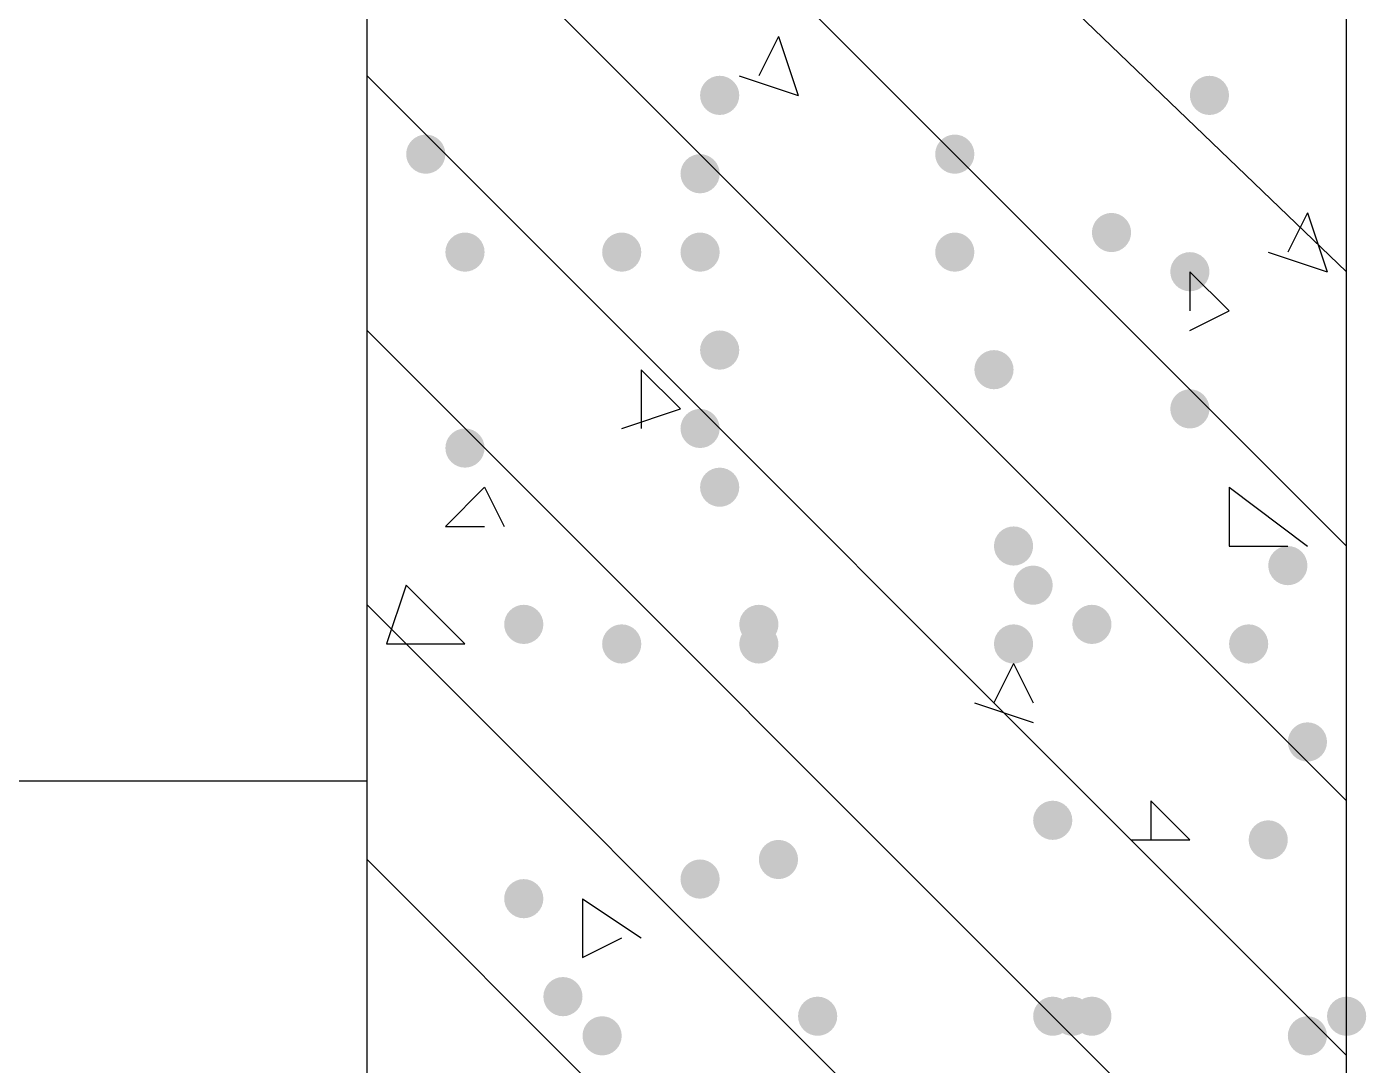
# Model space of a CAD drawing. Header units: inches. Extents: x 11 to 286, y 6 to 196.
# Drawn here: x 161.035 to 163.929, y 121.955 to 124.199 of the extents above; entities that cross this region are included whole.
import ezdxf

# ---------------------------------------------------------------- set-up
doc = ezdxf.new("R2010")
doc.units = ezdxf.units.IN
doc.header["$MEASUREMENT"] = 0
doc.layers.add('PDF_几何图形', color=7, linetype='Continuous')
doc.layers.add('PDF_实体填充', color=7, linetype='Continuous', true_color=0xffffff)

msp = doc.modelspace()

# ---------------------------------------------------------------- hatches: boundary and pattern name
at = {"layer": 'PDF_实体填充', "transparency": 33554559}
h = msp.add_hatch(color=7, dxfattribs=at)
edge = h.paths.add_edge_path(flags=0)
edge.add_spline(control_points=[(162.5741, 124.0508), (162.5741, 124.0275), (162.5551, 124.0084), (162.5318, 124.0084)], knot_values=[0, 0, 0, 0, 1, 1, 1, 1], degree=3, periodic=0)
edge.add_spline(control_points=[(162.5318, 124.0084), (162.5085, 124.0084), (162.4894, 124.0275), (162.4894, 124.0508)], knot_values=[0, 0, 0, 0, 1, 1, 1, 1], degree=3, periodic=0)
edge.add_line((162.4894, 124.0508), (162.4894, 124.0508))
edge.add_spline(control_points=[(162.4894, 124.0508), (162.4894, 124.0741), (162.5085, 124.0931), (162.5318, 124.0931)], knot_values=[0, 0, 0, 0, 1, 1, 1, 1], degree=3, periodic=0)
edge.add_spline(control_points=[(162.5318, 124.0931), (162.5551, 124.0931), (162.5741, 124.0741), (162.5741, 124.0508)], knot_values=[0, 0, 0, 0, 1, 1, 1, 1], degree=3, periodic=0)
edge.add_line((162.5741, 124.0508), (162.5741, 124.0508))
edge.add_line((162.5741, 124.0508), (162.5741, 124.0508))
h = msp.add_hatch(color=7, dxfattribs=at)
edge = h.paths.add_edge_path(flags=0)
edge.add_spline(control_points=[(163.6324, 124.0508), (163.6324, 124.0275), (163.6134, 124.0084), (163.5901, 124.0084)], knot_values=[0, 0, 0, 0, 1, 1, 1, 1], degree=3, periodic=0)
edge.add_spline(control_points=[(163.5901, 124.0084), (163.5668, 124.0084), (163.5478, 124.0275), (163.5478, 124.0508)], knot_values=[0, 0, 0, 0, 1, 1, 1, 1], degree=3, periodic=0)
edge.add_line((163.5478, 124.0508), (163.5478, 124.0508))
edge.add_spline(control_points=[(163.5478, 124.0508), (163.5478, 124.0741), (163.5668, 124.0931), (163.5901, 124.0931)], knot_values=[0, 0, 0, 0, 1, 1, 1, 1], degree=3, periodic=0)
edge.add_spline(control_points=[(163.5901, 124.0931), (163.6134, 124.0931), (163.6324, 124.0741), (163.6324, 124.0508)], knot_values=[0, 0, 0, 0, 1, 1, 1, 1], degree=3, periodic=0)
edge.add_line((163.6324, 124.0508), (163.6324, 124.0508))
edge.add_line((163.6324, 124.0508), (163.6324, 124.0508))
h = msp.add_hatch(color=7, dxfattribs=at)
edge = h.paths.add_edge_path(flags=0)
edge.add_spline(control_points=[(161.9391, 123.9238), (161.9391, 123.9005), (161.9201, 123.8814), (161.8968, 123.8814)], knot_values=[0, 0, 0, 0, 1, 1, 1, 1], degree=3, periodic=0)
edge.add_spline(control_points=[(161.8968, 123.8814), (161.8735, 123.8814), (161.8544, 123.9005), (161.8544, 123.9238)], knot_values=[0, 0, 0, 0, 1, 1, 1, 1], degree=3, periodic=0)
edge.add_line((161.8544, 123.9238), (161.8544, 123.9238))
edge.add_spline(control_points=[(161.8544, 123.9238), (161.8544, 123.9471), (161.8735, 123.9661), (161.8968, 123.9661)], knot_values=[0, 0, 0, 0, 1, 1, 1, 1], degree=3, periodic=0)
edge.add_spline(control_points=[(161.8968, 123.9661), (161.9201, 123.9661), (161.9391, 123.9471), (161.9391, 123.9238)], knot_values=[0, 0, 0, 0, 1, 1, 1, 1], degree=3, periodic=0)
edge.add_line((161.9391, 123.9238), (161.9391, 123.9238))
edge.add_line((161.9391, 123.9238), (161.9391, 123.9238))
h = msp.add_hatch(color=7, dxfattribs=at)
edge = h.paths.add_edge_path(flags=0)
edge.add_spline(control_points=[(163.0821, 123.9238), (163.0821, 123.9005), (163.0631, 123.8814), (163.0398, 123.8814)], knot_values=[0, 0, 0, 0, 1, 1, 1, 1], degree=3, periodic=0)
edge.add_spline(control_points=[(163.0398, 123.8814), (163.0165, 123.8814), (162.9974, 123.9005), (162.9974, 123.9238)], knot_values=[0, 0, 0, 0, 1, 1, 1, 1], degree=3, periodic=0)
edge.add_line((162.9974, 123.9238), (162.9974, 123.9238))
edge.add_spline(control_points=[(162.9974, 123.9238), (162.9974, 123.9471), (163.0165, 123.9661), (163.0398, 123.9661)], knot_values=[0, 0, 0, 0, 1, 1, 1, 1], degree=3, periodic=0)
edge.add_spline(control_points=[(163.0398, 123.9661), (163.0631, 123.9661), (163.0821, 123.9471), (163.0821, 123.9238)], knot_values=[0, 0, 0, 0, 1, 1, 1, 1], degree=3, periodic=0)
edge.add_line((163.0821, 123.9238), (163.0821, 123.9238))
edge.add_line((163.0821, 123.9238), (163.0821, 123.9238))
h = msp.add_hatch(color=7, dxfattribs=at)
edge = h.paths.add_edge_path(flags=0)
edge.add_spline(control_points=[(162.5318, 123.8814), (162.5318, 123.8582), (162.5127, 123.8391), (162.4894, 123.8391)], knot_values=[0, 0, 0, 0, 1, 1, 1, 1], degree=3, periodic=0)
edge.add_spline(control_points=[(162.4894, 123.8391), (162.4662, 123.8391), (162.4471, 123.8582), (162.4471, 123.8814)], knot_values=[0, 0, 0, 0, 1, 1, 1, 1], degree=3, periodic=0)
edge.add_line((162.4471, 123.8814), (162.4471, 123.8814))
edge.add_spline(control_points=[(162.4471, 123.8814), (162.4471, 123.9047), (162.4662, 123.9238), (162.4894, 123.9238)], knot_values=[0, 0, 0, 0, 1, 1, 1, 1], degree=3, periodic=0)
edge.add_spline(control_points=[(162.4894, 123.9238), (162.5127, 123.9238), (162.5318, 123.9047), (162.5318, 123.8814)], knot_values=[0, 0, 0, 0, 1, 1, 1, 1], degree=3, periodic=0)
edge.add_line((162.5318, 123.8814), (162.5318, 123.8814))
edge.add_line((162.5318, 123.8814), (162.5318, 123.8814))
h = msp.add_hatch(color=7, dxfattribs=at)
edge = h.paths.add_edge_path(flags=0)
edge.add_spline(control_points=[(163.4208, 123.7544), (163.4208, 123.7312), (163.4017, 123.7121), (163.3784, 123.7121)], knot_values=[0, 0, 0, 0, 1, 1, 1, 1], degree=3, periodic=0)
edge.add_spline(control_points=[(163.3784, 123.7121), (163.3552, 123.7121), (163.3361, 123.7312), (163.3361, 123.7544)], knot_values=[0, 0, 0, 0, 1, 1, 1, 1], degree=3, periodic=0)
edge.add_line((163.3361, 123.7544), (163.3361, 123.7544))
edge.add_spline(control_points=[(163.3361, 123.7544), (163.3361, 123.7777), (163.3552, 123.7968), (163.3784, 123.7968)], knot_values=[0, 0, 0, 0, 1, 1, 1, 1], degree=3, periodic=0)
edge.add_spline(control_points=[(163.3784, 123.7968), (163.4017, 123.7968), (163.4208, 123.7777), (163.4208, 123.7544)], knot_values=[0, 0, 0, 0, 1, 1, 1, 1], degree=3, periodic=0)
edge.add_line((163.4208, 123.7544), (163.4208, 123.7544))
edge.add_line((163.4208, 123.7544), (163.4208, 123.7544))
h = msp.add_hatch(color=7, dxfattribs=at)
edge = h.paths.add_edge_path(flags=0)
edge.add_spline(control_points=[(162.0238, 123.7121), (162.0238, 123.6888), (162.0047, 123.6698), (161.9814, 123.6698)], knot_values=[0, 0, 0, 0, 1, 1, 1, 1], degree=3, periodic=0)
edge.add_spline(control_points=[(161.9814, 123.6698), (161.9582, 123.6698), (161.9391, 123.6888), (161.9391, 123.7121)], knot_values=[0, 0, 0, 0, 1, 1, 1, 1], degree=3, periodic=0)
edge.add_line((161.9391, 123.7121), (161.9391, 123.7121))
edge.add_spline(control_points=[(161.9391, 123.7121), (161.9391, 123.7354), (161.9582, 123.7544), (161.9814, 123.7544)], knot_values=[0, 0, 0, 0, 1, 1, 1, 1], degree=3, periodic=0)
edge.add_spline(control_points=[(161.9814, 123.7544), (162.0047, 123.7544), (162.0238, 123.7354), (162.0238, 123.7121)], knot_values=[0, 0, 0, 0, 1, 1, 1, 1], degree=3, periodic=0)
edge.add_line((162.0238, 123.7121), (162.0238, 123.7121))
edge.add_line((162.0238, 123.7121), (162.0238, 123.7121))
h = msp.add_hatch(color=7, dxfattribs=at)
edge = h.paths.add_edge_path(flags=0)
edge.add_spline(control_points=[(162.3624, 123.7121), (162.3624, 123.6888), (162.3434, 123.6698), (162.3201, 123.6698)], knot_values=[0, 0, 0, 0, 1, 1, 1, 1], degree=3, periodic=0)
edge.add_spline(control_points=[(162.3201, 123.6698), (162.2968, 123.6698), (162.2778, 123.6888), (162.2778, 123.7121)], knot_values=[0, 0, 0, 0, 1, 1, 1, 1], degree=3, periodic=0)
edge.add_line((162.2778, 123.7121), (162.2778, 123.7121))
edge.add_spline(control_points=[(162.2778, 123.7121), (162.2778, 123.7354), (162.2968, 123.7544), (162.3201, 123.7544)], knot_values=[0, 0, 0, 0, 1, 1, 1, 1], degree=3, periodic=0)
edge.add_spline(control_points=[(162.3201, 123.7544), (162.3434, 123.7544), (162.3624, 123.7354), (162.3624, 123.7121)], knot_values=[0, 0, 0, 0, 1, 1, 1, 1], degree=3, periodic=0)
edge.add_line((162.3624, 123.7121), (162.3624, 123.7121))
edge.add_line((162.3624, 123.7121), (162.3624, 123.7121))
h = msp.add_hatch(color=7, dxfattribs=at)
edge = h.paths.add_edge_path(flags=0)
edge.add_spline(control_points=[(162.5318, 123.7121), (162.5318, 123.6888), (162.5127, 123.6698), (162.4894, 123.6698)], knot_values=[0, 0, 0, 0, 1, 1, 1, 1], degree=3, periodic=0)
edge.add_spline(control_points=[(162.4894, 123.6698), (162.4662, 123.6698), (162.4471, 123.6888), (162.4471, 123.7121)], knot_values=[0, 0, 0, 0, 1, 1, 1, 1], degree=3, periodic=0)
edge.add_line((162.4471, 123.7121), (162.4471, 123.7121))
edge.add_spline(control_points=[(162.4471, 123.7121), (162.4471, 123.7354), (162.4662, 123.7544), (162.4894, 123.7544)], knot_values=[0, 0, 0, 0, 1, 1, 1, 1], degree=3, periodic=0)
edge.add_spline(control_points=[(162.4894, 123.7544), (162.5127, 123.7544), (162.5318, 123.7354), (162.5318, 123.7121)], knot_values=[0, 0, 0, 0, 1, 1, 1, 1], degree=3, periodic=0)
edge.add_line((162.5318, 123.7121), (162.5318, 123.7121))
edge.add_line((162.5318, 123.7121), (162.5318, 123.7121))
h = msp.add_hatch(color=7, dxfattribs=at)
edge = h.paths.add_edge_path(flags=0)
edge.add_spline(control_points=[(163.0821, 123.7121), (163.0821, 123.6888), (163.0631, 123.6698), (163.0398, 123.6698)], knot_values=[0, 0, 0, 0, 1, 1, 1, 1], degree=3, periodic=0)
edge.add_spline(control_points=[(163.0398, 123.6698), (163.0165, 123.6698), (162.9974, 123.6888), (162.9974, 123.7121)], knot_values=[0, 0, 0, 0, 1, 1, 1, 1], degree=3, periodic=0)
edge.add_line((162.9974, 123.7121), (162.9974, 123.7121))
edge.add_spline(control_points=[(162.9974, 123.7121), (162.9974, 123.7354), (163.0165, 123.7544), (163.0398, 123.7544)], knot_values=[0, 0, 0, 0, 1, 1, 1, 1], degree=3, periodic=0)
edge.add_spline(control_points=[(163.0398, 123.7544), (163.0631, 123.7544), (163.0821, 123.7354), (163.0821, 123.7121)], knot_values=[0, 0, 0, 0, 1, 1, 1, 1], degree=3, periodic=0)
edge.add_line((163.0821, 123.7121), (163.0821, 123.7121))
edge.add_line((163.0821, 123.7121), (163.0821, 123.7121))
h = msp.add_hatch(color=7, dxfattribs=at)
edge = h.paths.add_edge_path(flags=0)
edge.add_spline(control_points=[(163.5901, 123.6698), (163.5901, 123.6465), (163.5711, 123.6274), (163.5478, 123.6274)], knot_values=[0, 0, 0, 0, 1, 1, 1, 1], degree=3, periodic=0)
edge.add_spline(control_points=[(163.5478, 123.6274), (163.5245, 123.6274), (163.5054, 123.6465), (163.5054, 123.6698)], knot_values=[0, 0, 0, 0, 1, 1, 1, 1], degree=3, periodic=0)
edge.add_line((163.5054, 123.6698), (163.5054, 123.6698))
edge.add_spline(control_points=[(163.5054, 123.6698), (163.5054, 123.6931), (163.5245, 123.7121), (163.5478, 123.7121)], knot_values=[0, 0, 0, 0, 1, 1, 1, 1], degree=3, periodic=0)
edge.add_spline(control_points=[(163.5478, 123.7121), (163.5711, 123.7121), (163.5901, 123.6931), (163.5901, 123.6698)], knot_values=[0, 0, 0, 0, 1, 1, 1, 1], degree=3, periodic=0)
edge.add_line((163.5901, 123.6698), (163.5901, 123.6698))
edge.add_line((163.5901, 123.6698), (163.5901, 123.6698))
h = msp.add_hatch(color=7, dxfattribs=at)
edge = h.paths.add_edge_path(flags=0)
edge.add_spline(control_points=[(162.5741, 123.5004), (162.5741, 123.4772), (162.5551, 123.4581), (162.5318, 123.4581)], knot_values=[0, 0, 0, 0, 1, 1, 1, 1], degree=3, periodic=0)
edge.add_spline(control_points=[(162.5318, 123.4581), (162.5085, 123.4581), (162.4894, 123.4772), (162.4894, 123.5004)], knot_values=[0, 0, 0, 0, 1, 1, 1, 1], degree=3, periodic=0)
edge.add_line((162.4894, 123.5004), (162.4894, 123.5004))
edge.add_spline(control_points=[(162.4894, 123.5004), (162.4894, 123.5237), (162.5085, 123.5428), (162.5318, 123.5428)], knot_values=[0, 0, 0, 0, 1, 1, 1, 1], degree=3, periodic=0)
edge.add_spline(control_points=[(162.5318, 123.5428), (162.5551, 123.5428), (162.5741, 123.5237), (162.5741, 123.5004)], knot_values=[0, 0, 0, 0, 1, 1, 1, 1], degree=3, periodic=0)
edge.add_line((162.5741, 123.5004), (162.5741, 123.5004))
edge.add_line((162.5741, 123.5004), (162.5741, 123.5004))
h = msp.add_hatch(color=7, dxfattribs=at)
edge = h.paths.add_edge_path(flags=0)
edge.add_spline(control_points=[(163.1668, 123.4581), (163.1668, 123.4348), (163.1477, 123.4158), (163.1244, 123.4158)], knot_values=[0, 0, 0, 0, 1, 1, 1, 1], degree=3, periodic=0)
edge.add_spline(control_points=[(163.1244, 123.4158), (163.1012, 123.4158), (163.0821, 123.4348), (163.0821, 123.4581)], knot_values=[0, 0, 0, 0, 1, 1, 1, 1], degree=3, periodic=0)
edge.add_line((163.0821, 123.4581), (163.0821, 123.4581))
edge.add_spline(control_points=[(163.0821, 123.4581), (163.0821, 123.4814), (163.1012, 123.5004), (163.1244, 123.5004)], knot_values=[0, 0, 0, 0, 1, 1, 1, 1], degree=3, periodic=0)
edge.add_spline(control_points=[(163.1244, 123.5004), (163.1477, 123.5004), (163.1668, 123.4814), (163.1668, 123.4581)], knot_values=[0, 0, 0, 0, 1, 1, 1, 1], degree=3, periodic=0)
edge.add_line((163.1668, 123.4581), (163.1668, 123.4581))
edge.add_line((163.1668, 123.4581), (163.1668, 123.4581))
h = msp.add_hatch(color=7, dxfattribs=at)
edge = h.paths.add_edge_path(flags=0)
edge.add_spline(control_points=[(163.5901, 123.3734), (163.5901, 123.3502), (163.5711, 123.3311), (163.5478, 123.3311)], knot_values=[0, 0, 0, 0, 1, 1, 1, 1], degree=3, periodic=0)
edge.add_spline(control_points=[(163.5478, 123.3311), (163.5245, 123.3311), (163.5054, 123.3502), (163.5054, 123.3734)], knot_values=[0, 0, 0, 0, 1, 1, 1, 1], degree=3, periodic=0)
edge.add_line((163.5054, 123.3734), (163.5054, 123.3734))
edge.add_spline(control_points=[(163.5054, 123.3734), (163.5054, 123.3967), (163.5245, 123.4158), (163.5478, 123.4158)], knot_values=[0, 0, 0, 0, 1, 1, 1, 1], degree=3, periodic=0)
edge.add_spline(control_points=[(163.5478, 123.4158), (163.5711, 123.4158), (163.5901, 123.3967), (163.5901, 123.3734)], knot_values=[0, 0, 0, 0, 1, 1, 1, 1], degree=3, periodic=0)
edge.add_line((163.5901, 123.3734), (163.5901, 123.3734))
edge.add_line((163.5901, 123.3734), (163.5901, 123.3734))
h = msp.add_hatch(color=7, dxfattribs=at)
edge = h.paths.add_edge_path(flags=0)
edge.add_spline(control_points=[(162.5318, 123.3311), (162.5318, 123.3078), (162.5127, 123.2888), (162.4894, 123.2888)], knot_values=[0, 0, 0, 0, 1, 1, 1, 1], degree=3, periodic=0)
edge.add_spline(control_points=[(162.4894, 123.2888), (162.4662, 123.2888), (162.4471, 123.3078), (162.4471, 123.3311)], knot_values=[0, 0, 0, 0, 1, 1, 1, 1], degree=3, periodic=0)
edge.add_line((162.4471, 123.3311), (162.4471, 123.3311))
edge.add_spline(control_points=[(162.4471, 123.3311), (162.4471, 123.3544), (162.4662, 123.3734), (162.4894, 123.3734)], knot_values=[0, 0, 0, 0, 1, 1, 1, 1], degree=3, periodic=0)
edge.add_spline(control_points=[(162.4894, 123.3734), (162.5127, 123.3734), (162.5318, 123.3544), (162.5318, 123.3311)], knot_values=[0, 0, 0, 0, 1, 1, 1, 1], degree=3, periodic=0)
edge.add_line((162.5318, 123.3311), (162.5318, 123.3311))
edge.add_line((162.5318, 123.3311), (162.5318, 123.3311))
h = msp.add_hatch(color=7, dxfattribs=at)
edge = h.paths.add_edge_path(flags=0)
edge.add_spline(control_points=[(162.0238, 123.2888), (162.0238, 123.2655), (162.0047, 123.2464), (161.9814, 123.2464)], knot_values=[0, 0, 0, 0, 1, 1, 1, 1], degree=3, periodic=0)
edge.add_spline(control_points=[(161.9814, 123.2464), (161.9582, 123.2464), (161.9391, 123.2655), (161.9391, 123.2888)], knot_values=[0, 0, 0, 0, 1, 1, 1, 1], degree=3, periodic=0)
edge.add_line((161.9391, 123.2888), (161.9391, 123.2888))
edge.add_spline(control_points=[(161.9391, 123.2888), (161.9391, 123.3121), (161.9582, 123.3311), (161.9814, 123.3311)], knot_values=[0, 0, 0, 0, 1, 1, 1, 1], degree=3, periodic=0)
edge.add_spline(control_points=[(161.9814, 123.3311), (162.0047, 123.3311), (162.0238, 123.3121), (162.0238, 123.2888)], knot_values=[0, 0, 0, 0, 1, 1, 1, 1], degree=3, periodic=0)
edge.add_line((162.0238, 123.2888), (162.0238, 123.2888))
edge.add_line((162.0238, 123.2888), (162.0238, 123.2888))
h = msp.add_hatch(color=7, dxfattribs=at)
edge = h.paths.add_edge_path(flags=0)
edge.add_spline(control_points=[(162.5741, 123.2041), (162.5741, 123.1808), (162.5551, 123.1618), (162.5318, 123.1618)], knot_values=[0, 0, 0, 0, 1, 1, 1, 1], degree=3, periodic=0)
edge.add_spline(control_points=[(162.5318, 123.1618), (162.5085, 123.1618), (162.4894, 123.1808), (162.4894, 123.2041)], knot_values=[0, 0, 0, 0, 1, 1, 1, 1], degree=3, periodic=0)
edge.add_line((162.4894, 123.2041), (162.4894, 123.2041))
edge.add_spline(control_points=[(162.4894, 123.2041), (162.4894, 123.2274), (162.5085, 123.2464), (162.5318, 123.2464)], knot_values=[0, 0, 0, 0, 1, 1, 1, 1], degree=3, periodic=0)
edge.add_spline(control_points=[(162.5318, 123.2464), (162.5551, 123.2464), (162.5741, 123.2274), (162.5741, 123.2041)], knot_values=[0, 0, 0, 0, 1, 1, 1, 1], degree=3, periodic=0)
edge.add_line((162.5741, 123.2041), (162.5741, 123.2041))
edge.add_line((162.5741, 123.2041), (162.5741, 123.2041))
h = msp.add_hatch(color=7, dxfattribs=at)
edge = h.paths.add_edge_path(flags=0)
edge.add_spline(control_points=[(163.2091, 123.0771), (163.2091, 123.0538), (163.1901, 123.0348), (163.1668, 123.0348)], knot_values=[0, 0, 0, 0, 1, 1, 1, 1], degree=3, periodic=0)
edge.add_spline(control_points=[(163.1668, 123.0348), (163.1435, 123.0348), (163.1244, 123.0538), (163.1244, 123.0771)], knot_values=[0, 0, 0, 0, 1, 1, 1, 1], degree=3, periodic=0)
edge.add_line((163.1244, 123.0771), (163.1244, 123.0771))
edge.add_spline(control_points=[(163.1244, 123.0771), (163.1244, 123.1004), (163.1435, 123.1194), (163.1668, 123.1194)], knot_values=[0, 0, 0, 0, 1, 1, 1, 1], degree=3, periodic=0)
edge.add_spline(control_points=[(163.1668, 123.1194), (163.1901, 123.1194), (163.2091, 123.1004), (163.2091, 123.0771)], knot_values=[0, 0, 0, 0, 1, 1, 1, 1], degree=3, periodic=0)
edge.add_line((163.2091, 123.0771), (163.2091, 123.0771))
edge.add_line((163.2091, 123.0771), (163.2091, 123.0771))
h = msp.add_hatch(color=7, dxfattribs=at)
edge = h.paths.add_edge_path(flags=0)
edge.add_spline(control_points=[(163.8018, 123.0348), (163.8018, 123.0115), (163.7827, 122.9924), (163.7594, 122.9924)], knot_values=[0, 0, 0, 0, 1, 1, 1, 1], degree=3, periodic=0)
edge.add_spline(control_points=[(163.7594, 122.9924), (163.7362, 122.9924), (163.7171, 123.0115), (163.7171, 123.0348)], knot_values=[0, 0, 0, 0, 1, 1, 1, 1], degree=3, periodic=0)
edge.add_line((163.7171, 123.0348), (163.7171, 123.0348))
edge.add_spline(control_points=[(163.7171, 123.0348), (163.7171, 123.0581), (163.7362, 123.0771), (163.7594, 123.0771)], knot_values=[0, 0, 0, 0, 1, 1, 1, 1], degree=3, periodic=0)
edge.add_spline(control_points=[(163.7594, 123.0771), (163.7827, 123.0771), (163.8018, 123.0581), (163.8018, 123.0348)], knot_values=[0, 0, 0, 0, 1, 1, 1, 1], degree=3, periodic=0)
edge.add_line((163.8018, 123.0348), (163.8018, 123.0348))
edge.add_line((163.8018, 123.0348), (163.8018, 123.0348))
h = msp.add_hatch(color=7, dxfattribs=at)
edge = h.paths.add_edge_path(flags=0)
edge.add_spline(control_points=[(163.2514, 122.9924), (163.2514, 122.9692), (163.2324, 122.9501), (163.2091, 122.9501)], knot_values=[0, 0, 0, 0, 1, 1, 1, 1], degree=3, periodic=0)
edge.add_spline(control_points=[(163.2091, 122.9501), (163.1858, 122.9501), (163.1668, 122.9692), (163.1668, 122.9924)], knot_values=[0, 0, 0, 0, 1, 1, 1, 1], degree=3, periodic=0)
edge.add_line((163.1668, 122.9924), (163.1668, 122.9924))
edge.add_spline(control_points=[(163.1668, 122.9924), (163.1668, 123.0157), (163.1858, 123.0348), (163.2091, 123.0348)], knot_values=[0, 0, 0, 0, 1, 1, 1, 1], degree=3, periodic=0)
edge.add_spline(control_points=[(163.2091, 123.0348), (163.2324, 123.0348), (163.2514, 123.0157), (163.2514, 122.9924)], knot_values=[0, 0, 0, 0, 1, 1, 1, 1], degree=3, periodic=0)
edge.add_line((163.2514, 122.9924), (163.2514, 122.9924))
edge.add_line((163.2514, 122.9924), (163.2514, 122.9924))
h = msp.add_hatch(color=7, dxfattribs=at)
edge = h.paths.add_edge_path(flags=0)
edge.add_spline(control_points=[(162.1508, 122.9078), (162.1508, 122.8845), (162.1317, 122.8654), (162.1084, 122.8654)], knot_values=[0, 0, 0, 0, 1, 1, 1, 1], degree=3, periodic=0)
edge.add_spline(control_points=[(162.1084, 122.8654), (162.0852, 122.8654), (162.0661, 122.8845), (162.0661, 122.9078)], knot_values=[0, 0, 0, 0, 1, 1, 1, 1], degree=3, periodic=0)
edge.add_line((162.0661, 122.9078), (162.0661, 122.9078))
edge.add_spline(control_points=[(162.0661, 122.9078), (162.0661, 122.9311), (162.0852, 122.9501), (162.1084, 122.9501)], knot_values=[0, 0, 0, 0, 1, 1, 1, 1], degree=3, periodic=0)
edge.add_spline(control_points=[(162.1084, 122.9501), (162.1317, 122.9501), (162.1508, 122.9311), (162.1508, 122.9078)], knot_values=[0, 0, 0, 0, 1, 1, 1, 1], degree=3, periodic=0)
edge.add_line((162.1508, 122.9078), (162.1508, 122.9078))
edge.add_line((162.1508, 122.9078), (162.1508, 122.9078))
h = msp.add_hatch(color=7, dxfattribs=at)
edge = h.paths.add_edge_path(flags=0)
edge.add_spline(control_points=[(162.6588, 122.9078), (162.6588, 122.8845), (162.6397, 122.8654), (162.6164, 122.8654)], knot_values=[0, 0, 0, 0, 1, 1, 1, 1], degree=3, periodic=0)
edge.add_spline(control_points=[(162.6164, 122.8654), (162.5932, 122.8654), (162.5741, 122.8845), (162.5741, 122.9078)], knot_values=[0, 0, 0, 0, 1, 1, 1, 1], degree=3, periodic=0)
edge.add_line((162.5741, 122.9078), (162.5741, 122.9078))
edge.add_spline(control_points=[(162.5741, 122.9078), (162.5741, 122.9311), (162.5932, 122.9501), (162.6164, 122.9501)], knot_values=[0, 0, 0, 0, 1, 1, 1, 1], degree=3, periodic=0)
edge.add_spline(control_points=[(162.6164, 122.9501), (162.6397, 122.9501), (162.6588, 122.9311), (162.6588, 122.9078)], knot_values=[0, 0, 0, 0, 1, 1, 1, 1], degree=3, periodic=0)
edge.add_line((162.6588, 122.9078), (162.6588, 122.9078))
edge.add_line((162.6588, 122.9078), (162.6588, 122.9078))
h = msp.add_hatch(color=7, dxfattribs=at)
edge = h.paths.add_edge_path(flags=0)
edge.add_spline(control_points=[(163.3784, 122.9078), (163.3784, 122.8845), (163.3594, 122.8654), (163.3361, 122.8654)], knot_values=[0, 0, 0, 0, 1, 1, 1, 1], degree=3, periodic=0)
edge.add_spline(control_points=[(163.3361, 122.8654), (163.3128, 122.8654), (163.2938, 122.8845), (163.2938, 122.9078)], knot_values=[0, 0, 0, 0, 1, 1, 1, 1], degree=3, periodic=0)
edge.add_line((163.2938, 122.9078), (163.2938, 122.9078))
edge.add_spline(control_points=[(163.2938, 122.9078), (163.2938, 122.9311), (163.3128, 122.9501), (163.3361, 122.9501)], knot_values=[0, 0, 0, 0, 1, 1, 1, 1], degree=3, periodic=0)
edge.add_spline(control_points=[(163.3361, 122.9501), (163.3594, 122.9501), (163.3784, 122.9311), (163.3784, 122.9078)], knot_values=[0, 0, 0, 0, 1, 1, 1, 1], degree=3, periodic=0)
edge.add_line((163.3784, 122.9078), (163.3784, 122.9078))
edge.add_line((163.3784, 122.9078), (163.3784, 122.9078))
h = msp.add_hatch(color=7, dxfattribs=at)
edge = h.paths.add_edge_path(flags=0)
edge.add_spline(control_points=[(162.3624, 122.8654), (162.3624, 122.8422), (162.3434, 122.8231), (162.3201, 122.8231)], knot_values=[0, 0, 0, 0, 1, 1, 1, 1], degree=3, periodic=0)
edge.add_spline(control_points=[(162.3201, 122.8231), (162.2968, 122.8231), (162.2778, 122.8422), (162.2778, 122.8654)], knot_values=[0, 0, 0, 0, 1, 1, 1, 1], degree=3, periodic=0)
edge.add_line((162.2778, 122.8654), (162.2778, 122.8654))
edge.add_spline(control_points=[(162.2778, 122.8654), (162.2778, 122.8887), (162.2968, 122.9078), (162.3201, 122.9078)], knot_values=[0, 0, 0, 0, 1, 1, 1, 1], degree=3, periodic=0)
edge.add_spline(control_points=[(162.3201, 122.9078), (162.3434, 122.9078), (162.3624, 122.8887), (162.3624, 122.8654)], knot_values=[0, 0, 0, 0, 1, 1, 1, 1], degree=3, periodic=0)
edge.add_line((162.3624, 122.8654), (162.3624, 122.8654))
edge.add_line((162.3624, 122.8654), (162.3624, 122.8654))
h = msp.add_hatch(color=7, dxfattribs=at)
edge = h.paths.add_edge_path(flags=0)
edge.add_spline(control_points=[(162.6588, 122.8654), (162.6588, 122.8422), (162.6397, 122.8231), (162.6164, 122.8231)], knot_values=[0, 0, 0, 0, 1, 1, 1, 1], degree=3, periodic=0)
edge.add_spline(control_points=[(162.6164, 122.8231), (162.5932, 122.8231), (162.5741, 122.8422), (162.5741, 122.8654)], knot_values=[0, 0, 0, 0, 1, 1, 1, 1], degree=3, periodic=0)
edge.add_line((162.5741, 122.8654), (162.5741, 122.8654))
edge.add_spline(control_points=[(162.5741, 122.8654), (162.5741, 122.8887), (162.5932, 122.9078), (162.6164, 122.9078)], knot_values=[0, 0, 0, 0, 1, 1, 1, 1], degree=3, periodic=0)
edge.add_spline(control_points=[(162.6164, 122.9078), (162.6397, 122.9078), (162.6588, 122.8887), (162.6588, 122.8654)], knot_values=[0, 0, 0, 0, 1, 1, 1, 1], degree=3, periodic=0)
edge.add_line((162.6588, 122.8654), (162.6588, 122.8654))
edge.add_line((162.6588, 122.8654), (162.6588, 122.8654))
h = msp.add_hatch(color=7, dxfattribs=at)
edge = h.paths.add_edge_path(flags=0)
edge.add_spline(control_points=[(163.2091, 122.8654), (163.2091, 122.8422), (163.1901, 122.8231), (163.1668, 122.8231)], knot_values=[0, 0, 0, 0, 1, 1, 1, 1], degree=3, periodic=0)
edge.add_spline(control_points=[(163.1668, 122.8231), (163.1435, 122.8231), (163.1244, 122.8422), (163.1244, 122.8654)], knot_values=[0, 0, 0, 0, 1, 1, 1, 1], degree=3, periodic=0)
edge.add_line((163.1244, 122.8654), (163.1244, 122.8654))
edge.add_spline(control_points=[(163.1244, 122.8654), (163.1244, 122.8887), (163.1435, 122.9078), (163.1668, 122.9078)], knot_values=[0, 0, 0, 0, 1, 1, 1, 1], degree=3, periodic=0)
edge.add_spline(control_points=[(163.1668, 122.9078), (163.1901, 122.9078), (163.2091, 122.8887), (163.2091, 122.8654)], knot_values=[0, 0, 0, 0, 1, 1, 1, 1], degree=3, periodic=0)
edge.add_line((163.2091, 122.8654), (163.2091, 122.8654))
edge.add_line((163.2091, 122.8654), (163.2091, 122.8654))
h = msp.add_hatch(color=7, dxfattribs=at)
edge = h.paths.add_edge_path(flags=0)
edge.add_spline(control_points=[(163.7171, 122.8654), (163.7171, 122.8422), (163.6981, 122.8231), (163.6748, 122.8231)], knot_values=[0, 0, 0, 0, 1, 1, 1, 1], degree=3, periodic=0)
edge.add_spline(control_points=[(163.6748, 122.8231), (163.6515, 122.8231), (163.6324, 122.8422), (163.6324, 122.8654)], knot_values=[0, 0, 0, 0, 1, 1, 1, 1], degree=3, periodic=0)
edge.add_line((163.6324, 122.8654), (163.6324, 122.8654))
edge.add_spline(control_points=[(163.6324, 122.8654), (163.6324, 122.8887), (163.6515, 122.9078), (163.6748, 122.9078)], knot_values=[0, 0, 0, 0, 1, 1, 1, 1], degree=3, periodic=0)
edge.add_spline(control_points=[(163.6748, 122.9078), (163.6981, 122.9078), (163.7171, 122.8887), (163.7171, 122.8654)], knot_values=[0, 0, 0, 0, 1, 1, 1, 1], degree=3, periodic=0)
edge.add_line((163.7171, 122.8654), (163.7171, 122.8654))
edge.add_line((163.7171, 122.8654), (163.7171, 122.8654))
h = msp.add_hatch(color=7, dxfattribs=at)
edge = h.paths.add_edge_path(flags=0)
edge.add_spline(control_points=[(163.8441, 122.6538), (163.8441, 122.6305), (163.8251, 122.6114), (163.8018, 122.6114)], knot_values=[0, 0, 0, 0, 1, 1, 1, 1], degree=3, periodic=0)
edge.add_spline(control_points=[(163.8018, 122.6114), (163.7785, 122.6114), (163.7594, 122.6305), (163.7594, 122.6538)], knot_values=[0, 0, 0, 0, 1, 1, 1, 1], degree=3, periodic=0)
edge.add_line((163.7594, 122.6538), (163.7594, 122.6538))
edge.add_spline(control_points=[(163.7594, 122.6538), (163.7594, 122.6771), (163.7785, 122.6961), (163.8018, 122.6961)], knot_values=[0, 0, 0, 0, 1, 1, 1, 1], degree=3, periodic=0)
edge.add_spline(control_points=[(163.8018, 122.6961), (163.8251, 122.6961), (163.8441, 122.6771), (163.8441, 122.6538)], knot_values=[0, 0, 0, 0, 1, 1, 1, 1], degree=3, periodic=0)
edge.add_line((163.8441, 122.6538), (163.8441, 122.6538))
edge.add_line((163.8441, 122.6538), (163.8441, 122.6538))
h = msp.add_hatch(color=7, dxfattribs=at)
edge = h.paths.add_edge_path(flags=0)
edge.add_spline(control_points=[(163.2938, 122.4844), (163.2938, 122.4612), (163.2747, 122.4421), (163.2514, 122.4421)], knot_values=[0, 0, 0, 0, 1, 1, 1, 1], degree=3, periodic=0)
edge.add_spline(control_points=[(163.2514, 122.4421), (163.2282, 122.4421), (163.2091, 122.4612), (163.2091, 122.4844)], knot_values=[0, 0, 0, 0, 1, 1, 1, 1], degree=3, periodic=0)
edge.add_line((163.2091, 122.4844), (163.2091, 122.4844))
edge.add_spline(control_points=[(163.2091, 122.4844), (163.2091, 122.5077), (163.2282, 122.5268), (163.2514, 122.5268)], knot_values=[0, 0, 0, 0, 1, 1, 1, 1], degree=3, periodic=0)
edge.add_spline(control_points=[(163.2514, 122.5268), (163.2747, 122.5268), (163.2938, 122.5077), (163.2938, 122.4844)], knot_values=[0, 0, 0, 0, 1, 1, 1, 1], degree=3, periodic=0)
edge.add_line((163.2938, 122.4844), (163.2938, 122.4844))
edge.add_line((163.2938, 122.4844), (163.2938, 122.4844))
h = msp.add_hatch(color=7, dxfattribs=at)
edge = h.paths.add_edge_path(flags=0)
edge.add_spline(control_points=[(163.7594, 122.4421), (163.7594, 122.4188), (163.7404, 122.3998), (163.7171, 122.3998)], knot_values=[0, 0, 0, 0, 1, 1, 1, 1], degree=3, periodic=0)
edge.add_spline(control_points=[(163.7171, 122.3998), (163.6938, 122.3998), (163.6748, 122.4188), (163.6748, 122.4421)], knot_values=[0, 0, 0, 0, 1, 1, 1, 1], degree=3, periodic=0)
edge.add_line((163.6748, 122.4421), (163.6748, 122.4421))
edge.add_spline(control_points=[(163.6748, 122.4421), (163.6748, 122.4654), (163.6938, 122.4844), (163.7171, 122.4844)], knot_values=[0, 0, 0, 0, 1, 1, 1, 1], degree=3, periodic=0)
edge.add_spline(control_points=[(163.7171, 122.4844), (163.7404, 122.4844), (163.7594, 122.4654), (163.7594, 122.4421)], knot_values=[0, 0, 0, 0, 1, 1, 1, 1], degree=3, periodic=0)
edge.add_line((163.7594, 122.4421), (163.7594, 122.4421))
edge.add_line((163.7594, 122.4421), (163.7594, 122.4421))
h = msp.add_hatch(color=7, dxfattribs=at)
edge = h.paths.add_edge_path(flags=0)
edge.add_spline(control_points=[(162.7011, 122.3998), (162.7011, 122.3765), (162.6821, 122.3574), (162.6588, 122.3574)], knot_values=[0, 0, 0, 0, 1, 1, 1, 1], degree=3, periodic=0)
edge.add_spline(control_points=[(162.6588, 122.3574), (162.6355, 122.3574), (162.6164, 122.3765), (162.6164, 122.3998)], knot_values=[0, 0, 0, 0, 1, 1, 1, 1], degree=3, periodic=0)
edge.add_line((162.6164, 122.3998), (162.6164, 122.3998))
edge.add_spline(control_points=[(162.6164, 122.3998), (162.6164, 122.4231), (162.6355, 122.4421), (162.6588, 122.4421)], knot_values=[0, 0, 0, 0, 1, 1, 1, 1], degree=3, periodic=0)
edge.add_spline(control_points=[(162.6588, 122.4421), (162.6821, 122.4421), (162.7011, 122.4231), (162.7011, 122.3998)], knot_values=[0, 0, 0, 0, 1, 1, 1, 1], degree=3, periodic=0)
edge.add_line((162.7011, 122.3998), (162.7011, 122.3998))
edge.add_line((162.7011, 122.3998), (162.7011, 122.3998))
h = msp.add_hatch(color=7, dxfattribs=at)
edge = h.paths.add_edge_path(flags=0)
edge.add_spline(control_points=[(162.5318, 122.3574), (162.5318, 122.3342), (162.5127, 122.3151), (162.4894, 122.3151)], knot_values=[0, 0, 0, 0, 1, 1, 1, 1], degree=3, periodic=0)
edge.add_spline(control_points=[(162.4894, 122.3151), (162.4662, 122.3151), (162.4471, 122.3342), (162.4471, 122.3574)], knot_values=[0, 0, 0, 0, 1, 1, 1, 1], degree=3, periodic=0)
edge.add_line((162.4471, 122.3574), (162.4471, 122.3574))
edge.add_spline(control_points=[(162.4471, 122.3574), (162.4471, 122.3807), (162.4662, 122.3998), (162.4894, 122.3998)], knot_values=[0, 0, 0, 0, 1, 1, 1, 1], degree=3, periodic=0)
edge.add_spline(control_points=[(162.4894, 122.3998), (162.5127, 122.3998), (162.5318, 122.3807), (162.5318, 122.3574)], knot_values=[0, 0, 0, 0, 1, 1, 1, 1], degree=3, periodic=0)
edge.add_line((162.5318, 122.3574), (162.5318, 122.3574))
edge.add_line((162.5318, 122.3574), (162.5318, 122.3574))
h = msp.add_hatch(color=7, dxfattribs=at)
edge = h.paths.add_edge_path(flags=0)
edge.add_spline(control_points=[(162.1508, 122.3151), (162.1508, 122.2918), (162.1317, 122.2728), (162.1084, 122.2728)], knot_values=[0, 0, 0, 0, 1, 1, 1, 1], degree=3, periodic=0)
edge.add_spline(control_points=[(162.1084, 122.2728), (162.0852, 122.2728), (162.0661, 122.2918), (162.0661, 122.3151)], knot_values=[0, 0, 0, 0, 1, 1, 1, 1], degree=3, periodic=0)
edge.add_line((162.0661, 122.3151), (162.0661, 122.3151))
edge.add_spline(control_points=[(162.0661, 122.3151), (162.0661, 122.3384), (162.0852, 122.3574), (162.1084, 122.3574)], knot_values=[0, 0, 0, 0, 1, 1, 1, 1], degree=3, periodic=0)
edge.add_spline(control_points=[(162.1084, 122.3574), (162.1317, 122.3574), (162.1508, 122.3384), (162.1508, 122.3151)], knot_values=[0, 0, 0, 0, 1, 1, 1, 1], degree=3, periodic=0)
edge.add_line((162.1508, 122.3151), (162.1508, 122.3151))
edge.add_line((162.1508, 122.3151), (162.1508, 122.3151))
h = msp.add_hatch(color=7, dxfattribs=at)
edge = h.paths.add_edge_path(flags=0)
edge.add_spline(control_points=[(162.2354, 122.1034), (162.2354, 122.0802), (162.2164, 122.0611), (162.1931, 122.0611)], knot_values=[0, 0, 0, 0, 1, 1, 1, 1], degree=3, periodic=0)
edge.add_spline(control_points=[(162.1931, 122.0611), (162.1698, 122.0611), (162.1508, 122.0802), (162.1508, 122.1034)], knot_values=[0, 0, 0, 0, 1, 1, 1, 1], degree=3, periodic=0)
edge.add_line((162.1508, 122.1034), (162.1508, 122.1034))
edge.add_spline(control_points=[(162.1508, 122.1034), (162.1508, 122.1267), (162.1698, 122.1458), (162.1931, 122.1458)], knot_values=[0, 0, 0, 0, 1, 1, 1, 1], degree=3, periodic=0)
edge.add_spline(control_points=[(162.1931, 122.1458), (162.2164, 122.1458), (162.2354, 122.1267), (162.2354, 122.1034)], knot_values=[0, 0, 0, 0, 1, 1, 1, 1], degree=3, periodic=0)
edge.add_line((162.2354, 122.1034), (162.2354, 122.1034))
edge.add_line((162.2354, 122.1034), (162.2354, 122.1034))
h = msp.add_hatch(color=7, dxfattribs=at)
edge = h.paths.add_edge_path(flags=0)
edge.add_spline(control_points=[(162.7858, 122.0611), (162.7858, 122.0378), (162.7667, 122.0188), (162.7434, 122.0188)], knot_values=[0, 0, 0, 0, 1, 1, 1, 1], degree=3, periodic=0)
edge.add_spline(control_points=[(162.7434, 122.0188), (162.7202, 122.0188), (162.7011, 122.0378), (162.7011, 122.0611)], knot_values=[0, 0, 0, 0, 1, 1, 1, 1], degree=3, periodic=0)
edge.add_line((162.7011, 122.0611), (162.7011, 122.0611))
edge.add_spline(control_points=[(162.7011, 122.0611), (162.7011, 122.0844), (162.7202, 122.1034), (162.7434, 122.1034)], knot_values=[0, 0, 0, 0, 1, 1, 1, 1], degree=3, periodic=0)
edge.add_spline(control_points=[(162.7434, 122.1034), (162.7667, 122.1034), (162.7858, 122.0844), (162.7858, 122.0611)], knot_values=[0, 0, 0, 0, 1, 1, 1, 1], degree=3, periodic=0)
edge.add_line((162.7858, 122.0611), (162.7858, 122.0611))
edge.add_line((162.7858, 122.0611), (162.7858, 122.0611))
h = msp.add_hatch(color=7, dxfattribs=at)
edge = h.paths.add_edge_path(flags=0)
edge.add_spline(control_points=[(163.2938, 122.0611), (163.2938, 122.0378), (163.2747, 122.0188), (163.2514, 122.0188)], knot_values=[0, 0, 0, 0, 1, 1, 1, 1], degree=3, periodic=0)
edge.add_spline(control_points=[(163.2514, 122.0188), (163.2282, 122.0188), (163.2091, 122.0378), (163.2091, 122.0611)], knot_values=[0, 0, 0, 0, 1, 1, 1, 1], degree=3, periodic=0)
edge.add_line((163.2091, 122.0611), (163.2091, 122.0611))
edge.add_spline(control_points=[(163.2091, 122.0611), (163.2091, 122.0844), (163.2282, 122.1034), (163.2514, 122.1034)], knot_values=[0, 0, 0, 0, 1, 1, 1, 1], degree=3, periodic=0)
edge.add_spline(control_points=[(163.2514, 122.1034), (163.2747, 122.1034), (163.2938, 122.0844), (163.2938, 122.0611)], knot_values=[0, 0, 0, 0, 1, 1, 1, 1], degree=3, periodic=0)
edge.add_line((163.2938, 122.0611), (163.2938, 122.0611))
edge.add_line((163.2938, 122.0611), (163.2938, 122.0611))
h = msp.add_hatch(color=7, dxfattribs=at)
edge = h.paths.add_edge_path(flags=0)
edge.add_spline(control_points=[(163.3361, 122.0611), (163.3361, 122.0378), (163.3171, 122.0188), (163.2938, 122.0188)], knot_values=[0, 0, 0, 0, 1, 1, 1, 1], degree=3, periodic=0)
edge.add_spline(control_points=[(163.2938, 122.0188), (163.2705, 122.0188), (163.2514, 122.0378), (163.2514, 122.0611)], knot_values=[0, 0, 0, 0, 1, 1, 1, 1], degree=3, periodic=0)
edge.add_line((163.2514, 122.0611), (163.2514, 122.0611))
edge.add_spline(control_points=[(163.2514, 122.0611), (163.2514, 122.0844), (163.2705, 122.1034), (163.2938, 122.1034)], knot_values=[0, 0, 0, 0, 1, 1, 1, 1], degree=3, periodic=0)
edge.add_spline(control_points=[(163.2938, 122.1034), (163.3171, 122.1034), (163.3361, 122.0844), (163.3361, 122.0611)], knot_values=[0, 0, 0, 0, 1, 1, 1, 1], degree=3, periodic=0)
edge.add_line((163.3361, 122.0611), (163.3361, 122.0611))
edge.add_line((163.3361, 122.0611), (163.3361, 122.0611))
h = msp.add_hatch(color=7, dxfattribs=at)
edge = h.paths.add_edge_path(flags=0)
edge.add_spline(control_points=[(163.3784, 122.0611), (163.3784, 122.0378), (163.3594, 122.0188), (163.3361, 122.0188)], knot_values=[0, 0, 0, 0, 1, 1, 1, 1], degree=3, periodic=0)
edge.add_spline(control_points=[(163.3361, 122.0188), (163.3128, 122.0188), (163.2938, 122.0378), (163.2938, 122.0611)], knot_values=[0, 0, 0, 0, 1, 1, 1, 1], degree=3, periodic=0)
edge.add_line((163.2938, 122.0611), (163.2938, 122.0611))
edge.add_spline(control_points=[(163.2938, 122.0611), (163.2938, 122.0844), (163.3128, 122.1034), (163.3361, 122.1034)], knot_values=[0, 0, 0, 0, 1, 1, 1, 1], degree=3, periodic=0)
edge.add_spline(control_points=[(163.3361, 122.1034), (163.3594, 122.1034), (163.3784, 122.0844), (163.3784, 122.0611)], knot_values=[0, 0, 0, 0, 1, 1, 1, 1], degree=3, periodic=0)
edge.add_line((163.3784, 122.0611), (163.3784, 122.0611))
edge.add_line((163.3784, 122.0611), (163.3784, 122.0611))
h = msp.add_hatch(color=7, dxfattribs=at)
edge = h.paths.add_edge_path(flags=0)
edge.add_spline(control_points=[(163.9288, 122.0611), (163.9288, 122.0378), (163.9097, 122.0188), (163.8864, 122.0188)], knot_values=[0, 0, 0, 0, 1, 1, 1, 1], degree=3, periodic=0)
edge.add_spline(control_points=[(163.8864, 122.0188), (163.8632, 122.0188), (163.8441, 122.0378), (163.8441, 122.0611)], knot_values=[0, 0, 0, 0, 1, 1, 1, 1], degree=3, periodic=0)
edge.add_line((163.8441, 122.0611), (163.8441, 122.0611))
edge.add_spline(control_points=[(163.8441, 122.0611), (163.8441, 122.0844), (163.8632, 122.1034), (163.8864, 122.1034)], knot_values=[0, 0, 0, 0, 1, 1, 1, 1], degree=3, periodic=0)
edge.add_spline(control_points=[(163.8864, 122.1034), (163.9097, 122.1034), (163.9288, 122.0844), (163.9288, 122.0611)], knot_values=[0, 0, 0, 0, 1, 1, 1, 1], degree=3, periodic=0)
edge.add_line((163.9288, 122.0611), (163.9288, 122.0611))
edge.add_line((163.9288, 122.0611), (163.9288, 122.0611))
h = msp.add_hatch(color=7, dxfattribs=at)
edge = h.paths.add_edge_path(flags=0)
edge.add_spline(control_points=[(162.3201, 122.0188), (162.3201, 121.9955), (162.3011, 121.9764), (162.2778, 121.9764)], knot_values=[0, 0, 0, 0, 1, 1, 1, 1], degree=3, periodic=0)
edge.add_spline(control_points=[(162.2778, 121.9764), (162.2545, 121.9764), (162.2354, 121.9955), (162.2354, 122.0188)], knot_values=[0, 0, 0, 0, 1, 1, 1, 1], degree=3, periodic=0)
edge.add_line((162.2354, 122.0188), (162.2354, 122.0188))
edge.add_spline(control_points=[(162.2354, 122.0188), (162.2354, 122.0421), (162.2545, 122.0611), (162.2778, 122.0611)], knot_values=[0, 0, 0, 0, 1, 1, 1, 1], degree=3, periodic=0)
edge.add_spline(control_points=[(162.2778, 122.0611), (162.3011, 122.0611), (162.3201, 122.0421), (162.3201, 122.0188)], knot_values=[0, 0, 0, 0, 1, 1, 1, 1], degree=3, periodic=0)
edge.add_line((162.3201, 122.0188), (162.3201, 122.0188))
edge.add_line((162.3201, 122.0188), (162.3201, 122.0188))
h = msp.add_hatch(color=7, dxfattribs=at)
edge = h.paths.add_edge_path(flags=0)
edge.add_spline(control_points=[(163.8441, 122.0188), (163.8441, 121.9955), (163.8251, 121.9764), (163.8018, 121.9764)], knot_values=[0, 0, 0, 0, 1, 1, 1, 1], degree=3, periodic=0)
edge.add_spline(control_points=[(163.8018, 121.9764), (163.7785, 121.9764), (163.7594, 121.9955), (163.7594, 122.0188)], knot_values=[0, 0, 0, 0, 1, 1, 1, 1], degree=3, periodic=0)
edge.add_line((163.7594, 122.0188), (163.7594, 122.0188))
edge.add_spline(control_points=[(163.7594, 122.0188), (163.7594, 122.0421), (163.7785, 122.0611), (163.8018, 122.0611)], knot_values=[0, 0, 0, 0, 1, 1, 1, 1], degree=3, periodic=0)
edge.add_spline(control_points=[(163.8018, 122.0611), (163.8251, 122.0611), (163.8441, 122.0421), (163.8441, 122.0188)], knot_values=[0, 0, 0, 0, 1, 1, 1, 1], degree=3, periodic=0)
edge.add_line((163.8441, 122.0188), (163.8441, 122.0188))
edge.add_line((163.8441, 122.0188), (163.8441, 122.0188))

# ---------------------------------------------------------------- linework, layer by layer
at = {"layer": 'PDF_几何图形'}
for p, q in [((161.7698, 111.9858), (161.7698, 150.5514)), ((163.8864, 104.0271), (163.8864, 150.5514)), ((162.2778, 124.6858), (163.8864, 123.0771)), ((162.8281, 124.6858), (163.8864, 123.6698)), ((161.7698, 124.6434), (163.8864, 122.5268)), ((162.6588, 124.1778), (162.6164, 124.0931)), ((162.6588, 124.1778), (162.7011, 124.0508)), ((161.7698, 124.0931), (163.8864, 121.9764)), ((162.5741, 124.0931), (162.7011, 124.0508)), ((163.8018, 123.7968), (163.7594, 123.7121)), ((163.8018, 123.7968), (163.8441, 123.6698)), ((163.7171, 123.7121), (163.8441, 123.6698)), ((163.5478, 123.6698), (163.6324, 123.5851)), ((163.5478, 123.6698), (163.5478, 123.5851)), ((163.5478, 123.5428), (163.6324, 123.5851)), ((161.7698, 123.5428), (163.8864, 121.4261)), ((162.3624, 123.4581), (162.4471, 123.3734)), ((162.3624, 123.4581), (162.3624, 123.3311)), ((162.3201, 123.3311), (162.4471, 123.3734)), ((162.0238, 123.2041), (161.9391, 123.1194)), ((162.0238, 123.2041), (162.0661, 123.1194)), ((163.6324, 123.2041), (163.8018, 123.0771)), ((163.6324, 123.2041), (163.6324, 123.0771)), ((161.9391, 123.1194), (162.0238, 123.1194)), ((163.6324, 123.0771), (163.7594, 123.0771)), ((161.8544, 122.9924), (161.8121, 122.8654)), ((161.8544, 122.9924), (161.9814, 122.8654)), ((161.7698, 122.9501), (163.8864, 120.8334)), ((161.8121, 122.8654), (161.9814, 122.8654)), ((163.1668, 122.8231), (163.1244, 122.7384)), ((163.1668, 122.8231), (163.2091, 122.7384)), ((163.0821, 122.7384), (163.2091, 122.6961)), ((161.7698, 122.5691), (145.8948, 122.5691)), ((163.4631, 122.5268), (163.5478, 122.4421)), ((163.4631, 122.5268), (163.4631, 122.4421)), ((163.4208, 122.4421), (163.5478, 122.4421)), ((161.7698, 122.3998), (163.8864, 120.2831)), ((162.2354, 122.3151), (162.3624, 122.2304)), ((162.2354, 122.3151), (162.2354, 122.1881)), ((162.2354, 122.1881), (162.3201, 122.2304))]:
    msp.add_line(p, q, dxfattribs=at)

doc.saveas('drawing.dxf')
